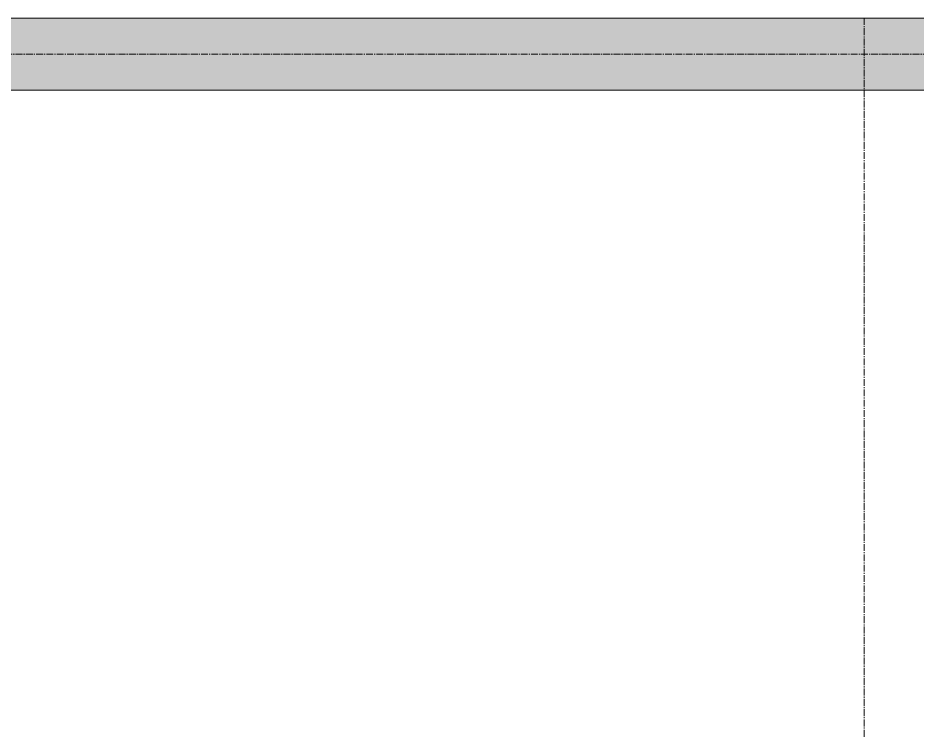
# Model space of a CAD drawing. Header units: millimetres. Extents: x 470010 to 1231400, y -134005 to 421770.
# Drawn here: x 524709 to 527204, y -102077 to -100102 of the extents above; entities that cross this region are included whole.
import ezdxf

# ---------------------------------------------------------------- set-up
doc = ezdxf.new("R2010")
doc.units = ezdxf.units.MM
doc.linetypes.add('CENTER2', pattern=[28.575, 19.05, -3.175, 3.175, -3.175])
doc.layers.add('АР_Оси_РД_100', color=7, linetype='Continuous', lineweight=0, true_color=0x525252)
doc.layers.add('АР_Стены ПЕНОблок', color=52, linetype='Continuous', lineweight=20)
doc.layers.add('АР_Штриховка', color=8, linetype='Continuous', lineweight=0)

msp = doc.modelspace()

# ---------------------------------------------------------------- hatches: boundary and pattern name
at = {"layer": 'АР_Штриховка', "linetype": 'Continuous', "lineweight": 0, "true_color": 0x000000}
h = msp.add_hatch(dxfattribs=at)
h.set_pattern_fill('AR-CONC', color=18, angle=405, style=0)
h.set_pattern_definition([(95, (509053.93, -143101.69), (140.09465, 117.5534), [19.05, -209.55]), (40, (509053.93, -143101.69), (-160.01845, 110.1767), [15.24, -167.6406]), (145.45144, (509065.6, -143091.89), (-19.9238, 227.7301), [16.19, -178.09024]), (91.1842, (509018.01, -143065.77), (221.4102, 161.9534), [28.575, -314.325]), (141.63556, (509036.46, -143052.27), (-7.0866, 342.8268), [24.285, -267.1356]), (36.18415, (509018, -143065.77), (-7.0866, 342.8268), [22.86, -251.4597]), (66, (509044.95, -143056.79), (179.52, 34.89515), [19.05, -209.55]), (11, (509044.95, -143056.79), (-86.5399, 173.9412), [15.24, -167.64]), (116.45145, (509059.91, -143053.88), (92.98005, 208.83634), [16.19, -178.08994]), (82.5, (509053.93, -143101.69), (-57.60547, 61.97341), [0, -165.608, 0, -170.18, 0, -168.275]), (52.5, (509053.93, -143101.69), (-23.58973, 118.087), [0, -97.028, 0, -161.798, 0, -64.135]), (12.5, (509013.88, -143141.74), (99.92786, 91.8262), [0, -63.5, 0, -198.12, 0, -262.89]), (2.5, (508995.92, -143159.7), (86.7639, 122.7224), [0, -82.55, 0, -131.572, 0, -186.69])])
h.paths.add_polyline_path([(529033.932, -100301.687), (529033.932, -100101.687), (521463.932, -100101.687), (521463.932, -100301.687)], flags=0)

# ---------------------------------------------------------------- linework, layer by layer
at = {"layer": 'АР_Оси_РД_100', "linetype": 'CENTER2'}
msp.add_line((538608.933, -100201.687), (503098.975, -100201.687), dxfattribs=at)
msp.add_lwpolyline([(527053.933, -100101.687), (527053.933, -133354.144)], dxfattribs=at)
at = {"layer": 'АР_Стены ПЕНОблок', "color": 18, "linetype": 'Continuous', "lineweight": 20, "true_color": 0x000000}
for p, q in [((529033.932, -100101.687), (521463.932, -100101.687)), ((521463.932, -100301.687), (529033.932, -100301.687))]:
    msp.add_line(p, q, dxfattribs=at)

doc.saveas('drawing.dxf')
